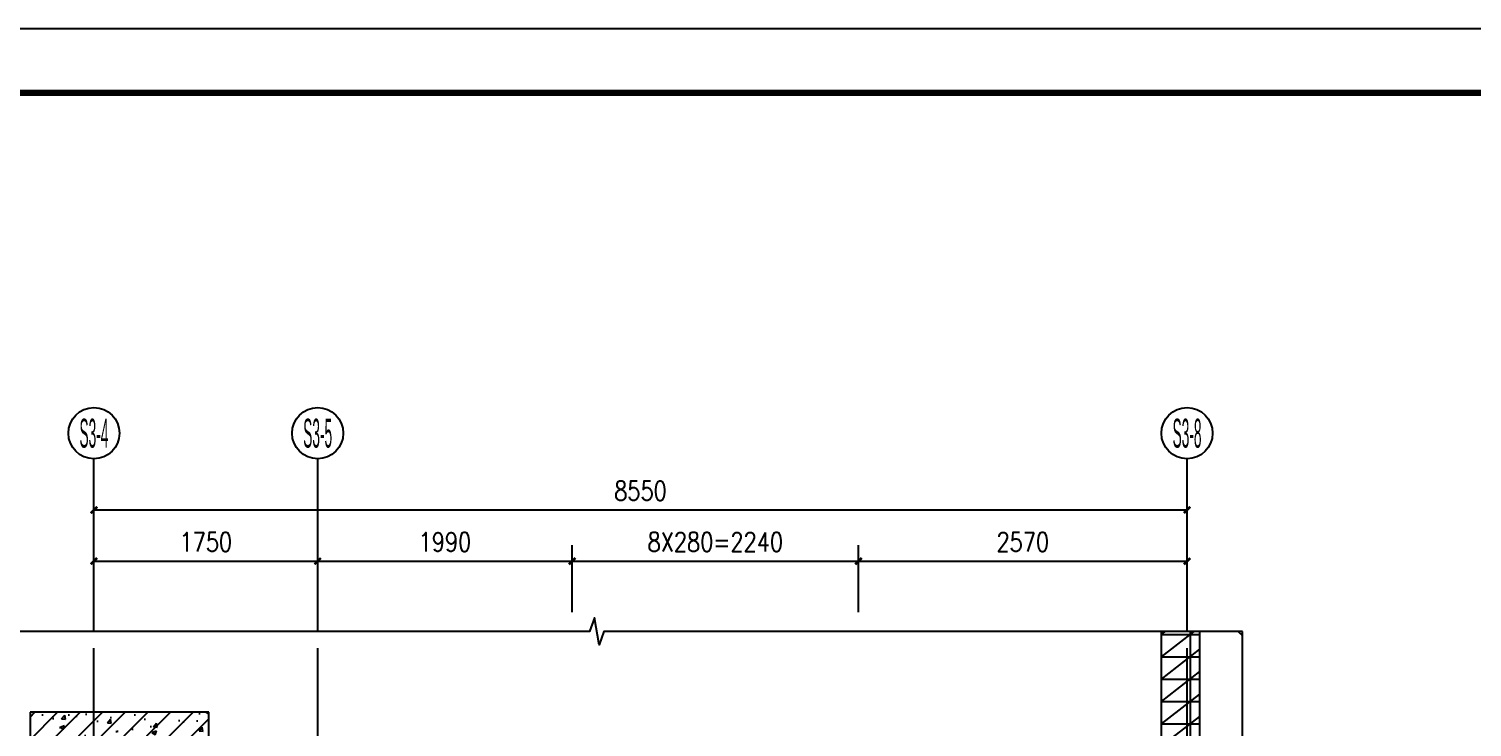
# Model space of a CAD drawing. Extents: x 718358 to 1668613, y -348838 to -159582.
# Drawn here: x 948265 to 959554, y -295075 to -289614 of the extents above; entities that cross this region are included whole.
import ezdxf
from ezdxf.enums import TextEntityAlignment as Align

# ---------------------------------------------------------------- set-up
doc = ezdxf.new("R2010")
doc.units = 0
doc.header["$LTSCALE"] = 1000
doc.linetypes.add('DASH', pattern=[0.35, 0.25, -0.1])
doc.linetypes.add('DOTE', pattern=[2.42, 2, -0.2, 0.02, -0.2])
for name, color, linetype in [('建-可见线', 7, 'Continuous'), ('建-图框', 4, 'Continuous'), ('建-墙体', 2, 'Continuous'), ('建-尺寸', 73, 'Continuous'), ('建-影线', 8, 'Continuous'), ('建-柱子', 6, 'Continuous'), ('建-符号', 3, 'Continuous'), ('建-轴标', 3, 'Continuous'), ('建-轴网', 14, 'DOTE')]:
    doc.layers.add(name, color=color, linetype=linetype)
doc.styles.add('_TCH_AXIS', font='gt宽度调整.shx', dxfattribs={"bigfont": 'gt国标汉字.shx'})
doc.styles.add('DIM_FONT', font='SIMPLEX.shx', dxfattribs={"width": 0.8, "bigfont": 'GBCBIG.shx'})
doc.dimstyles.new('DIMN50', dxfattribs={"dimscale": 0.5, "dimtxt": 300, "dimasz": 100, "dimexe": 250, "dimexo": 300, "dimgap": 150, "dimtad": 1, "dimdec": 0, "dimzin": 0, "dimdsep": 46, "dimtxsty": 'DIM_FONT', "dimblk": 'ARCHTICK', "dimcen": 0.09, "dimdle": 1, "dimclrt": 7, "dimazin": 2, "dimtfac": 1, "dimtdec": 0, "dimtix": 1, "dimtmove": 2, "dimatfit": 3, "dimldrblk": 'ARCHTICK', "dimfxl": 1, "dimtolj": 1, "dimtzin": 0, "dimarcsym": 0})

# ---------------------------------------------------------------- blocks, each defined once
blk = doc.blocks.new('_ArchTick')
at = {"color": 0, "linetype": 'ByBlock', "const_width": 0.4}
blk.add_lwpolyline([(-0.5, -0.5), (0.5, 0.5)], dxfattribs=at)
blk = doc.blocks.new('*D3641')
at = {"layer": 'Defpoints', "color": 0, "transparency": 16777216}
for p in [(957324, -293377), (948774, -294327), (957324, -294327)]:
    blk.add_point(p, dxfattribs=at)
at = {"layer": '建-尺寸', "color": 0, "lineweight": -2, "transparency": 16777216}
for p, q in [((948774, -294177), (948774, -293252)), ((957324, -294177), (957324, -293252)), ((948773, -293377), (957324, -293377))]:
    blk.add_line(p, q, dxfattribs=at)
at = {"layer": '建-尺寸', "color": 0, "lineweight": -2, "transparency": 16777216, "xscale": 50, "yscale": 50, "zscale": 50, "rotation": 180}
blk.add_blockref('_ArchTick', (948774, -293377), dxfattribs=at)
at = {"layer": '建-尺寸', "color": 0, "lineweight": -2, "transparency": 16777216, "xscale": 50, "yscale": 50, "zscale": 50}
blk.add_blockref('_ArchTick', (957324, -293377), dxfattribs=at)
at = {"layer": '建-尺寸', "color": 7, "transparency": 16777216, "insert": (953049, -293227), "char_height": 150, "attachment_point": 5, "style": 'DIM_FONT'}
blk.add_mtext('\\A1;8550', dxfattribs=at)
blk = doc.blocks.new('*D3642')
at = {"layer": 'Defpoints', "color": 0, "transparency": 16777216}
for p in [(950524, -293777), (948774, -294327), (950524, -294327)]:
    blk.add_point(p, dxfattribs=at)
at = {"layer": '建-尺寸', "color": 0, "lineweight": -2, "transparency": 16777216}
for p, q in [((948774, -294177), (948774, -293652)), ((950524, -294177), (950524, -293652)), ((948773, -293777), (950524, -293777))]:
    blk.add_line(p, q, dxfattribs=at)
at = {"layer": '建-尺寸', "color": 0, "lineweight": -2, "transparency": 16777216, "xscale": 50, "yscale": 50, "zscale": 50, "rotation": 180}
blk.add_blockref('_ArchTick', (948774, -293777), dxfattribs=at)
at = {"layer": '建-尺寸', "color": 0, "lineweight": -2, "transparency": 16777216, "xscale": 50, "yscale": 50, "zscale": 50}
blk.add_blockref('_ArchTick', (950524, -293777), dxfattribs=at)
at = {"layer": '建-尺寸', "color": 7, "transparency": 16777216, "insert": (949649, -293627), "char_height": 150, "attachment_point": 5, "style": 'DIM_FONT'}
blk.add_mtext('\\A1;1750', dxfattribs=at)
blk = doc.blocks.new('*D3643')
at = {"layer": 'Defpoints', "color": 0, "transparency": 16777216}
for p in [(952514, -293777), (950524, -294327), (952514, -294327)]:
    blk.add_point(p, dxfattribs=at)
at = {"layer": '建-尺寸', "color": 0, "lineweight": -2, "transparency": 16777216}
for p, q in [((950524, -294177), (950524, -293652)), ((952514, -294177), (952514, -293652)), ((950523, -293777), (952514, -293777))]:
    blk.add_line(p, q, dxfattribs=at)
at = {"layer": '建-尺寸', "color": 0, "lineweight": -2, "transparency": 16777216, "xscale": 50, "yscale": 50, "zscale": 50, "rotation": 180}
blk.add_blockref('_ArchTick', (950524, -293777), dxfattribs=at)
at = {"layer": '建-尺寸', "color": 0, "lineweight": -2, "transparency": 16777216, "xscale": 50, "yscale": 50, "zscale": 50}
blk.add_blockref('_ArchTick', (952514, -293777), dxfattribs=at)
at = {"layer": '建-尺寸', "color": 7, "transparency": 16777216, "insert": (951519, -293627), "char_height": 150, "attachment_point": 5, "style": 'DIM_FONT'}
blk.add_mtext('\\A1;1990', dxfattribs=at)
blk = doc.blocks.new('*D3644')
at = {"layer": 'Defpoints', "color": 0, "transparency": 16777216}
for p in [(954754, -293777), (952514, -294327), (954754, -294327)]:
    blk.add_point(p, dxfattribs=at)
at = {"layer": '建-尺寸', "color": 0, "lineweight": -2, "transparency": 16777216}
for p, q in [((952514, -294177), (952514, -293652)), ((954754, -294177), (954754, -293652)), ((952513, -293777), (954754, -293777))]:
    blk.add_line(p, q, dxfattribs=at)
at = {"layer": '建-尺寸', "color": 0, "lineweight": -2, "transparency": 16777216, "xscale": 50, "yscale": 50, "zscale": 50, "rotation": 180}
blk.add_blockref('_ArchTick', (952514, -293777), dxfattribs=at)
at = {"layer": '建-尺寸', "color": 0, "lineweight": -2, "transparency": 16777216, "xscale": 50, "yscale": 50, "zscale": 50}
blk.add_blockref('_ArchTick', (954754, -293777), dxfattribs=at)
at = {"layer": '建-尺寸', "color": 7, "transparency": 16777216, "insert": (953634, -293627), "char_height": 150, "attachment_point": 5, "style": 'DIM_FONT'}
blk.add_mtext('\\A1;8X280=2240', dxfattribs=at)
blk = doc.blocks.new('*D3645')
at = {"layer": 'Defpoints', "color": 0, "transparency": 16777216}
for p in [(957324, -293777), (954754, -294327), (957324, -294327)]:
    blk.add_point(p, dxfattribs=at)
at = {"layer": '建-尺寸', "color": 0, "lineweight": -2, "transparency": 16777216}
for p, q in [((954754, -294177), (954754, -293652)), ((957324, -294177), (957324, -293652)), ((954753, -293777), (957324, -293777))]:
    blk.add_line(p, q, dxfattribs=at)
at = {"layer": '建-尺寸', "color": 0, "lineweight": -2, "transparency": 16777216, "xscale": 50, "yscale": 50, "zscale": 50, "rotation": 180}
blk.add_blockref('_ArchTick', (954754, -293777), dxfattribs=at)
at = {"layer": '建-尺寸', "color": 0, "lineweight": -2, "transparency": 16777216, "xscale": 50, "yscale": 50, "zscale": 50}
blk.add_blockref('_ArchTick', (957324, -293777), dxfattribs=at)
at = {"layer": '建-尺寸', "color": 7, "transparency": 16777216, "insert": (956039, -293627), "char_height": 150, "attachment_point": 5, "style": 'DIM_FONT'}
blk.add_mtext('\\A1;2570', dxfattribs=at)

msp = doc.modelspace()

# ---------------------------------------------------------------- hatches: boundary and pattern name
at = {"layer": '建-影线'}
h = msp.add_hatch(dxfattribs=at)
h.set_pattern_fill('空心砖', color=256, scale=50, style=0)
h.set_pattern_definition([(0, (0, 0), (0, 175), []), (37.875, (200, 0), (-84.807639, 109.038328), []), (90, (200, 0), (-225, 1e-14), [])])
h.paths.add_polyline_path([(957123.8, -295158.9), (957423.8, -295158.9), (957423.8, -294326.5), (957123.8, -294326.5)])
h = msp.add_hatch(dxfattribs=at)
h.set_pattern_fill('钢筋混凝土', color=256, scale=50, style=0)
h.set_pattern_definition([(45, (0, 0), (-88.388348, 88.388348), []), (50, (0, 0), (358.63009, -31.37607), [37.5, -412.5]), (355, (0, 0), (-69.37567, 376.09607), [30, -330]), (100.4514, (29.9, -2.6), (289.25469, 344.71977), [31.8701, -350.57106]), (46.1842, (0, 100), (533.62052, -82.7595), [56.25, -618.75]), (96.6356, (44.47, 93.1), (467.33135, 487.05894), [47.80514, -525.8565]), (351.1842, (0, 100), (467.33097, 487.0593), [45, -495]), (21, (50, 75), (298.45353, -201.309445), [37.5, -412.5]), (326, (50, 75), (121.65767, 362.57502), [30, -330]), (71.4514, (74.87, 58.22), (420.11131, 161.26525), [31.8701, -350.57106]), (37.5, (0, 0), (6.079928, 166.446927), [0, -326, 0, -335, 0, -331.25]), (7.5, (0, 0), (131.53477, 197.205856), [0, -191, 0, -318.5, 0, -126.25]), (327.5, (-111.5, 0), (266.911218, -11.277436), [0, -125, 0, -390, 0, -517.5]), (317.5, (-161.5, 0), (291.593085, 50.05249), [0, -162.5, 0, -259, 0, -367.5])])
h.paths.add_polyline_path([(948273.8, -295958.9), (949673.8, -295958.9), (949673.8, -294958.9), (948273.8, -294958.9)])

# ---------------------------------------------------------------- linework, layer by layer
at = {"layer": '建-可见线', "linetype": 'DASH'}
msp.add_lwpolyline([(957721.5, -294326.5, -0.0250091), (957758.1, -294360.5)], format="xyb", dxfattribs=at)
msp.add_lwpolyline([(957721.5, -294326.5, -0.0250091), (957758.1, -294360.5)], format="xyb", dxfattribs=at)
at = {"layer": '建-图框'}
msp.add_lwpolyline([(918326.8, -319314.4), (970876.8, -319314.4), (970876.8, -289614.4), (918326.8, -289614.4)], close=True, dxfattribs=at)
at = {"layer": '建-图框', "const_width": 50}
msp.add_lwpolyline([(919576.8, -318814.4), (970376.8, -318814.4), (970376.8, -290114.4), (919576.8, -290114.4)], close=True, dxfattribs=at)
at = {"layer": '建-墙体'}
for p, q in [((957123.8, -295158.9), (957123.8, -294326.5)), ((957423.8, -295158.9), (957423.8, -294326.5))]:
    msp.add_line(p, q, dxfattribs=at)
at = {"layer": '建-柱子'}
for p, q in [((949673.8, -294958.9), (948273.8, -294958.9)), ((948273.8, -294958.9), (948273.8, -295958.9)), ((949673.8, -295958.9), (949673.8, -294958.9))]:
    msp.add_line(p, q, dxfattribs=at)
at = {"layer": '建-符号'}
for points in [[(957758.1, -294326.5), (952763.2, -294326.5), (952725, -294431.5), (952687.9, -294221.5), (952650.7, -294326.5), (947655.8, -294326.5)], [(957758.1, -301298.9), (957758.1, -297868.9), (957653.1, -297830.7), (957863.1, -297793.7), (957758.1, -297756.4), (957758.1, -294326.5)]]:
    msp.add_lwpolyline(points, dxfattribs=at)
at = {"layer": '建-轴标'}
for p, q in [((948773.8, -294326.5), (948773.8, -292976.5)), ((950523.8, -294326.5), (950523.8, -292976.5)), ((957323.8, -294326.5), (957323.8, -292976.5))]:
    msp.add_line(p, q, dxfattribs=at)
for centre in [(948773.8, -292776.5), (950523.8, -292776.5), (957323.8, -292776.5)]:
    msp.add_circle(centre, 200, dxfattribs=at)
at = {"layer": '建-轴网'}
for p, q in [((948773.8, -301298.9), (948773.8, -294326.5)), ((950523.8, -301298.9), (950523.8, -294326.5)), ((957323.8, -301298.9), (957323.8, -294326.5))]:
    msp.add_line(p, q, dxfattribs=at)

# ---------------------------------------------------------------- texts
at = {"layer": '建-轴标', "style": '_TCH_AXIS'}
for s, width, p, p2 in [('S3-4', 0.259259, (948660.6, -292889.6), (948886.9, -292889.6)), ('S3-5', 0.2625, (950410.6, -292889.6), (950636.9, -292889.6)), ('S3-8', 0.2625, (957210.6, -292889.6), (957436.9, -292889.6))]:
    msp.add_text(s, height=226.27, dxfattribs=dict(at, width=width)).set_placement(p, p2, align=Align.FIT)

# ---------------------------------------------------------------- dimensions: what is measured, and where the dimension line sits
at = {"layer": '建-尺寸'}
for p1, p2, distance, picture, middle in [((948773.8, -294326.5), (957323.8, -294326.5), 950, '*D3641', (953048.8, -293226.5)), ((948773.8, -294326.5), (950523.8, -294326.5), 550, '*D3642', (949648.8, -293626.5)), ((950523.8, -294326.5), (952513.8, -294326.5), 550, '*D3643', (951518.8, -293626.5)), ((954753.8, -294326.5), (957323.8, -294326.5), 550, '*D3645', (956038.8, -293626.5))]:
    dim = msp.add_aligned_dim(p1=p1, p2=p2, distance=distance, dimstyle='DIMN50', dxfattribs=at)
    dim.commit()
    dim.dimension.update_dxf_attribs({"geometry": picture, "text_midpoint": middle})
dim = msp.add_aligned_dim(p1=(952513.8, -294326.5), p2=(954753.8, -294326.5), distance=550, text='8X280=2240', dimstyle='DIMN50', dxfattribs=at)
dim.commit()
dim.dimension.update_dxf_attribs({"geometry": '*D3644', "text_midpoint": (953633.8, -293626.5)})

doc.saveas('drawing.dxf')
